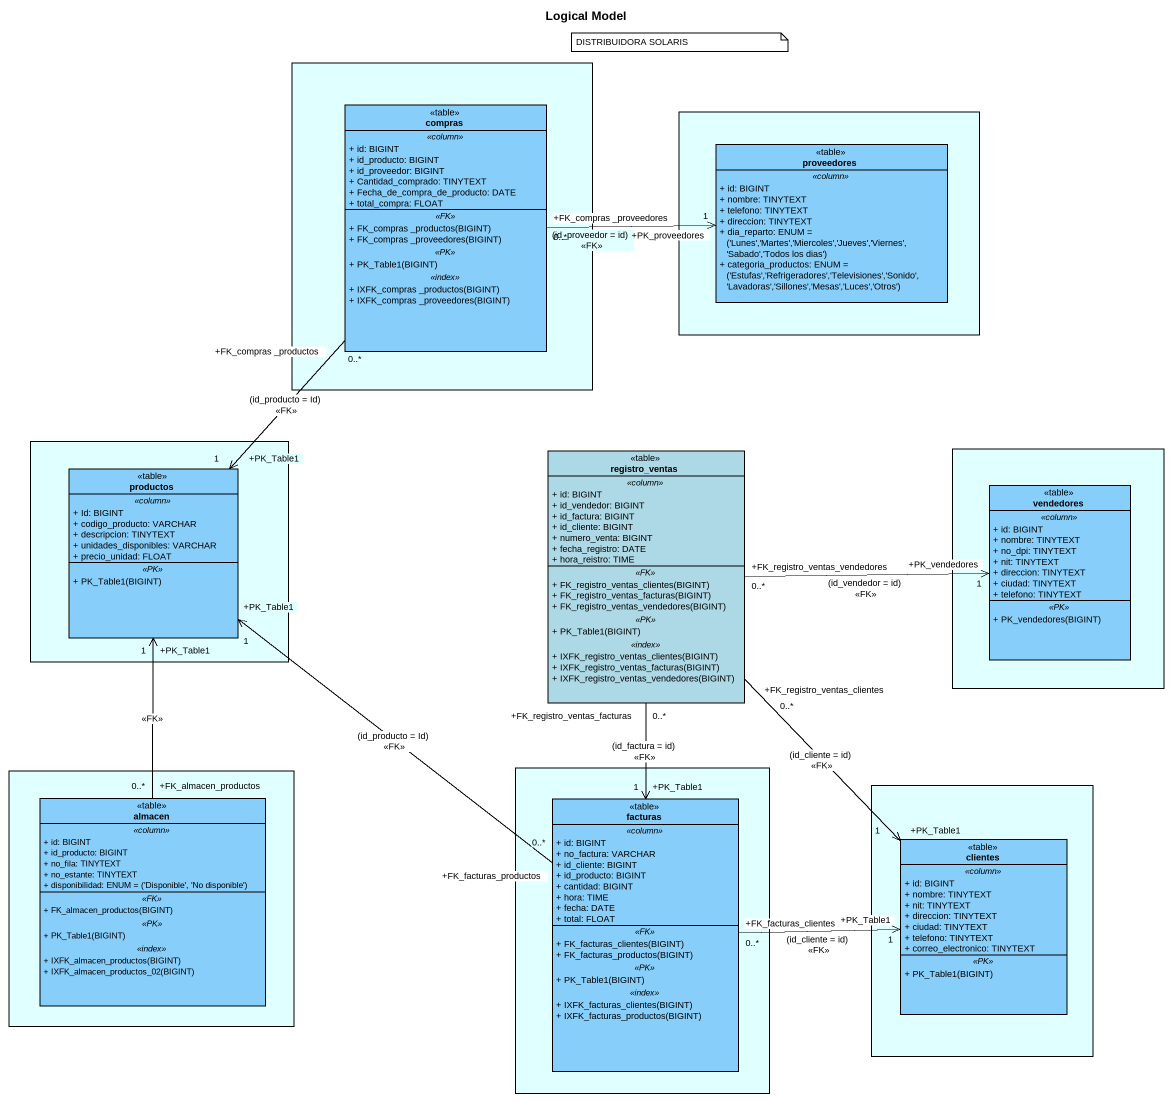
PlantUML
@startuml
title Logical Model
hide circle
hide empty members
skinparam classAttributeIconSize 0
rectangle " " as rectangle1 #E0FFFF {
  class compras <<table>> #87CEFA {
    .. <<column>> ..
    + id: BIGINT
    + id_producto: BIGINT
    + id_proveedor: BIGINT
    + Cantidad_comprado: TINYTEXT
    + Fecha_de_compra_de_producto: DATE
    + total_compra: FLOAT
    .. <<FK>> ..
    + FK_compras _productos(BIGINT)
    + FK_compras _proveedores(BIGINT)
    .. <<PK>> ..
    + PK_Table1(BIGINT)
    .. <<index>> ..
    + IXFK_compras _productos(BIGINT)
    + IXFK_compras _proveedores(BIGINT)
  }
}
rectangle " " as rectangle2 #E0FFFF {
  class proveedores <<table>> #87CEFA {
    .. <<column>> ..
    + id: BIGINT
    + nombre: TINYTEXT
    + telefono: TINYTEXT
    + direccion: TINYTEXT
    {field} + dia_reparto: ENUM = ('Lunes','Martes','Miercoles','Jueves','Viernes','Sabado','Todos los dias')
    {field} + categoria_productos: ENUM = ('Estufas','Refrigeradores','Televisiones','Sonido','Lavadoras','Sillones','Mesas','Luces','Otros')
  }
}
rectangle " " as rectangle3 #E0FFFF {
  class productos <<table>> #87CEFA {
    .. <<column>> ..
    + Id: BIGINT
    + codigo_producto: VARCHAR
    + descripcion: TINYTEXT
    + unidades_disponibles: VARCHAR
    + precio_unidad: FLOAT
    .. <<PK>> ..
    + PK_Table1(BIGINT)
  }
}
class registro_ventas <<table>> #ADD8E6 {
  .. <<column>> ..
  + id: BIGINT
  + id_vendedor: BIGINT
  + id_factura: BIGINT
  + id_cliente: BIGINT
  + numero_venta: BIGINT
  + fecha_registro: DATE
  + hora_reistro: TIME
  .. <<FK>> ..
  + FK_registro_ventas_clientes(BIGINT)
  + FK_registro_ventas_facturas(BIGINT)
  + FK_registro_ventas_vendedores(BIGINT)
  .. <<PK>> ..
  + PK_Table1(BIGINT)
  .. <<index>> ..
  + IXFK_registro_ventas_clientes(BIGINT)
  + IXFK_registro_ventas_facturas(BIGINT)
  + IXFK_registro_ventas_vendedores(BIGINT)
}
rectangle " " as rectangle4 #E0FFFF {
  class vendedores <<table>> #87CEFA {
    .. <<column>> ..
    + id: BIGINT
    + nombre: TINYTEXT
    + no_dpi: TINYTEXT
    + nit: TINYTEXT
    + direccion: TINYTEXT
    + ciudad: TINYTEXT
    + telefono: TINYTEXT
    .. <<PK>> ..
    + PK_vendedores(BIGINT)
  }
}
rectangle " " as rectangle5 #E0FFFF {
  class almacen <<table>> #87CEFA {
    .. <<column>> ..
    + id: BIGINT
    + id_producto: BIGINT
    + no_fila: TINYTEXT
    + no_estante: TINYTEXT
    {field} + disponibilidad: ENUM = ('Disponible', 'No disponible')
    .. <<FK>> ..
    + FK_almacen_productos(BIGINT)
    .. <<PK>> ..
    + PK_Table1(BIGINT)
    .. <<index>> ..
    + IXFK_almacen_productos(BIGINT)
    + IXFK_almacen_productos_02(BIGINT)
  }
}
rectangle " " as rectangle6 #E0FFFF {
  class facturas <<table>> #87CEFA {
    .. <<column>> ..
    + id: BIGINT
    + no_factura: VARCHAR
    + id_cliente: BIGINT
    + id_producto: BIGINT
    + cantidad: BIGINT
    + hora: TIME
    + fecha: DATE
    + total: FLOAT
    .. <<FK>> ..
    + FK_facturas_clientes(BIGINT)
    + FK_facturas_productos(BIGINT)
    .. <<PK>> ..
    + PK_Table1(BIGINT)
    .. <<index>> ..
    + IXFK_facturas_clientes(BIGINT)
    + IXFK_facturas_productos(BIGINT)
  }
}
rectangle " " as rectangle7 #E0FFFF {
  class clientes <<table>> #87CEFA {
    .. <<column>> ..
    + id: BIGINT
    + nombre: TINYTEXT
    + nit: TINYTEXT
    + direccion: TINYTEXT
    + ciudad: TINYTEXT
    + telefono: TINYTEXT
    + correo_electronico: TINYTEXT
    .. <<PK>> ..
    + PK_Table1(BIGINT)
  }
}
compras "+FK_compras _proveedores\n0..*" -right-> "+PK_proveedores\n1" proveedores : (id_proveedor = id)\n<<FK>>
compras "+FK_compras _productos\n0..*" --> "+PK_Table1\n1" productos : (id_producto = Id)\n<<FK>>
registro_ventas "+FK_registro_ventas_vendedores\n0..*" -right-> "+PK_vendedores\n1" vendedores : (id_vendedor = id)\n<<FK>>
registro_ventas "+FK_registro_ventas_facturas\n0..*" --> "+PK_Table1\n1" facturas : (id_factura = id)\n<<FK>>
registro_ventas "+FK_registro_ventas_clientes\n0..*" --> "+PK_Table1\n1" clientes : (id_cliente = id)\n<<FK>>
almacen "+FK_almacen_productos\n0..*" -up-> "+PK_Table1\n1" productos : <<FK>>
facturas "+FK_facturas_productos\n0..*" -up-> "+PK_Table1\n1" productos : (id_producto = Id)\n<<FK>>
facturas "+FK_facturas_clientes\n0..*" -right-> "+PK_Table1\n1" clientes : (id_cliente = id)\n<<FK>>
note as N1
  DISTRIBUIDORA SOLARIS
end note
@enduml
